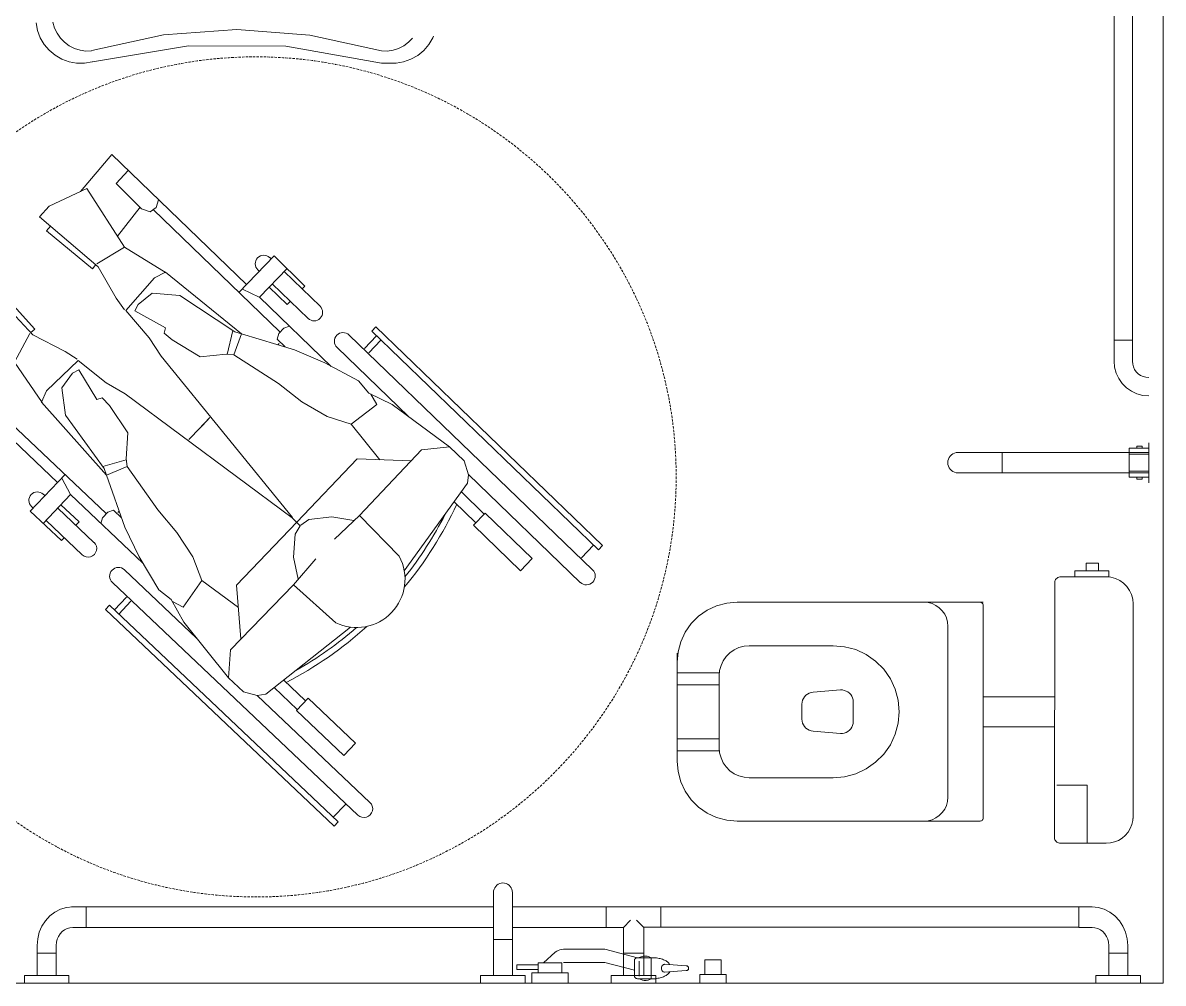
# Model space of a CAD drawing. Extents: x -234346 to 58427, y -132654 to -82394.
# Drawn here: x -63652 to -61752, y -110793 to -109192 of the extents above; entities that cross this region are included whole.
import ezdxf

# ---------------------------------------------------------------- set-up
doc = ezdxf.new("R2010")
doc.units = 0
doc.header["$LTSCALE"] = 8
doc.linetypes.add('TRATTEGGIATA', pattern=[0.75, 0.5, -0.25])
doc.layers.get('0').update_dxf_attribs({"color": 9, "lineweight": 5})
for name, color, linetype, lineweight in [('72_EGR_EQP_TAG', 9, 'Continuous', 5), ('LOADING', 9, 'Continuous', 5), ('SANIT', 9, 'Continuous', 5), ('Walls', 9, 'Continuous', 5)]:
    doc.layers.add(name, color=color, linetype=linetype, lineweight=lineweight)

# ---------------------------------------------------------------- blocks, each defined once
blk = doc.blocks.new('Wheelchair')
for p, q in [((9688.8, 4580.4), (9636.3, 4519)), ((9688.8, 4580.4), (9913.2, 4363.8)), ((9695.9, 4532.4), (9716, 4554.1)), ((9647.3, 4524.1), (9584.2, 4494.7)), ((9709.9, 4426.2), (9647.3, 4524.1)), ((9695.9, 4532.4), (9738.4, 4489.9)), ((9762.6, 4492.4), (9766.7, 4505.2)), ((9584.2, 4494.7), (9568.2, 4476.7)), ((9698.4, 4444.2), (9735.9, 4492.5)), ((9738.4, 4489.9), (9752.5, 4485)), ((9752.5, 4485), (9762.6, 4492.4)), ((9968.8, 4285), (9757.7, 4488.8)), ((9568.2, 4476.7), (9665.9, 4393.6)), ((9586.8, 4461), (9580.1, 4453.2)), ((9580.1, 4453.2), (9656.4, 4390)), ((9709.9, 4426.2), (9663.7, 4398.5)), ((9779.1, 4383.2), (9709.9, 4426.2)), ((9900.5, 4350.6), (9959.2, 4411.4)), ((9951.7, 4408.7), (9954.5, 4406)), ((9959.2, 4411.4), (10010.4, 4361.2)), ((9656.4, 4390), (9661.8, 4397.1)), ((9665.9, 4393.6), (9695.8, 4341.1)), ((9934.6, 4342.8), (9980.6, 4390.4)), ((9452.6, 4357.1), (9469.8, 4373.8)), ((9469.8, 4373.8), (9557.2, 4280)), ((9759.9, 4375.2), (9711.9, 4320.3)), ((9759.9, 4375.2), (9778.4, 4384.2)), ((9778.4, 4384.2), (9904.8, 4281.6)), ((9933.8, 4386.5), (9932, 4388.3)), ((9975.8, 4385.5), (10035.6, 4327.8)), ((9426, 4292.7), (9452.6, 4357.1)), ((9486.4, 4356), (9493.9, 4363)), ((9493.9, 4363), (9560.4, 4289.7)), ((9934.3, 4342.8), (9906.5, 4356.1)), ((9950.7, 4359.5), (9980.6, 4330.3)), ((10015.9, 4307.3), (9956.1, 4365)), ((10010.4, 4361.2), (10005.8, 4356.5)), ((9695.8, 4341.1), (9709.9, 4321.7)), ((9732.8, 4330.6), (9756, 4349.7)), ((9756, 4349.7), (9802, 4345.5)), ((9802, 4345.5), (9893.6, 4285.1)), ((9934.7, 4342.9), (10054.3, 4227.4)), ((9980.6, 4330.3), (9986.1, 4336)), ((9751.1, 4275.1), (9711.9, 4320.3)), ((9732.8, 4330.6), (9727.3, 4319.9)), ((9778.1, 4291.7), (9727.3, 4319.9)), ((9371.6, 4248.8), (9430.7, 4303.9)), ((9975.4, 4291.3), (9984.9, 4294.4)), ((9526.6, 4234.6), (9426, 4292.7)), ((9526.6, 4234.6), (9552.2, 4282)), ((9560.4, 4289.7), (9553.6, 4283.9)), ((9557.2, 4280), (9611, 4252.4)), ((9770.8, 4244.3), (9751.1, 4275.1)), ((9775.8, 4283), (9778.1, 4291.7)), ((9789, 4271.5), (9775.8, 4283)), ((9890.5, 4287.2), (9880.7, 4247.5)), ((9891.8, 4246.6), (9904.8, 4281.6)), ((9893.6, 4285.1), (9904.8, 4281.6)), ((9904.8, 4281.6), (9992.8, 4255.2)), ((9964, 4272.7), (9966.8, 4282.3)), ((9966.8, 4282.3), (9975.4, 4291.3)), ((10489.5, 3888.5), (10084.1, 4279.7)), ((10129.9, 4278.3), (10109.5, 4257.2)), ((10121.6, 4286.3), (10128.5, 4293.5)), ((10121.6, 4286.3), (10499.3, 3921.8)), ((10128.5, 4293.5), (10506.2, 3929)), ((9836.1, 4243.1), (9789, 4271.5)), ((9977.3, 4259.9), (9964, 4272.7)), ((9967.7, 4265.7), (9965.5, 4263.4)), ((10183.1, 4143.7), (10063.9, 4258.7)), ((10137.1, 4271.4), (10116.7, 4250.3)), ((9371.6, 4248.8), (9598.1, 4034.2)), ((9419.9, 4243.9), (9399.1, 4222.7)), ((9419.9, 4243.9), (9464.3, 4203.2)), ((9508.1, 4245.3), (9461.6, 4205.7)), ((9579.9, 4186.9), (9632.5, 4237.3)), ((9611, 4252.4), (9631.1, 4239.2)), ((9679.4, 4200.1), (9632.5, 4237.3)), ((9989.6, 3975.8), (9770.8, 4244.3)), ((9879.4, 4247.6), (9836.1, 4243.1)), ((9891.8, 4246.6), (9879.4, 4247.6)), ((9966.5, 4198.9), (9891.8, 4246.6)), ((9992.8, 4255.2), (10043.4, 4233.2)), ((9572.7, 4167.4), (9526.6, 4234.6)), ((9623.1, 4216), (9633.6, 4221.9)), ((9664, 4172.4), (9633.6, 4221.9)), ((10043.4, 4233.2), (10099.8, 4203.2)), ((9464.3, 4203.2), (9469.8, 4189.4)), ((9623.1, 4216), (9605.2, 4191.9)), ((9711.1, 4181.9), (9679.4, 4200.1)), ((10005.5, 4168.6), (9966.5, 4198.9)), ((10099.8, 4203.2), (10116.9, 4183)), ((9469.8, 4189.4), (9462.9, 4179)), ((9679.2, 3982.3), (9466.2, 4184.1)), ((9579.9, 4186.9), (9571.7, 4168)), ((9605.2, 4191.9), (9611.4, 4146.2)), ((9989.1, 3975.3), (9711.1, 4181.9)), ((10116.9, 4183), (10155.6, 4163.8)), ((10130.2, 4164), (10120, 4181.2)), ((9462.9, 4179), (9450.3, 4174.3)), ((9571.7, 4168), (9679.8, 4046.3)), ((9672.6, 4175.1), (9664, 4172.4)), ((9684.7, 4162.4), (9672.6, 4175.1)), ((9715.1, 4116.7), (9684.7, 4162.4)), ((10047.5, 4143.9), (10005.5, 4168.6)), ((10087.4, 4131), (10130.2, 4164)), ((10155.6, 4163.8), (10251.2, 4093.6)), ((9611.4, 4146.2), (9675.8, 4057.3)), ((9851.9, 4142.1), (9833.2, 4122.2)), ((10087.4, 4131), (10047.5, 4143.9)), ((9816.8, 4105.4), (9835.9, 4124.9)), ((9849, 4139.2), (9835.9, 4124.9)), ((10135, 4071.7), (10087.4, 4131)), ((9712.6, 4073.2), (9715.1, 4116.7)), ((10204.7, 4088.4), (10101.2, 3978.7)), ((10251.2, 4093.6), (10204.7, 4088.4)), ((10251.2, 4093.6), (10275.8, 4069.8)), ((9673.6, 4060.4), (9712.8, 4071.9)), ((9714.2, 4060.8), (9712.6, 4073.2)), ((10097.7, 4073.5), (9997.2, 3968.1)), ((10187.6, 4070.2), (10097.7, 4073.5)), ((10275.8, 4069.8), (10283, 4047)), ((9610.7, 4047.5), (9552.6, 3986.2)), ((9675.8, 4057.3), (9679.8, 4046.3)), ((9714.2, 4060.8), (9679.8, 4046.3)), ((9765.1, 3988.4), (9714.2, 4060.8)), ((10283, 4047), (10281.4, 4032.7)), ((10469.2, 3867.5), (10283.1, 4047.1)), ((9619.9, 4014.1), (9605.4, 4041.3)), ((9679.8, 4046.3), (9710.1, 3959.6)), ((10281.4, 4032.7), (10176, 3886.7)), ((9576.3, 4012.7), (9574.4, 4014.4)), ((9619.9, 4013.8), (9574.4, 3965.8)), ((9619.9, 4013.8), (9740.6, 3899.4)), ((10271, 4018.3), (10309.2, 3981.4)), ((9554.9, 3993.8), (9557.7, 3991.1)), ((9659, 3934.2), (9598.7, 3991.4)), ((9604, 3997), (9634.5, 3968.4)), ((10294.8, 3967.5), (10259.1, 4001.9)), ((9552.6, 3986.2), (9605, 3937.3)), ((9579.2, 3970.8), (9639.5, 3913.6)), ((9673.3, 3975.3), (9670.6, 3965.7)), ((9681.9, 3984.4), (9673.3, 3975.3)), ((9691.3, 3987.6), (9681.9, 3984.4)), ((9704.7, 3974.8), (9691.3, 3987.6)), ((9698.5, 3984.2), (9700.7, 3986.4)), ((9797.1, 3950.8), (9765.1, 3988.4)), ((9989.1, 3975.3), (9986.9, 3977.9)), ((10002.4, 3961.7), (9989.1, 3975.3)), ((10003.8, 3963), (10017, 3972.2)), ((10017, 3972.2), (10055.4, 3976.6)), ((10055.4, 3976.6), (10092.1, 3970.4)), ((10101.2, 3978.7), (10059.8, 3939.5)), ((10101.2, 3978.7), (10167.6, 3911)), ((10310.6, 3982.9), (10291.2, 3962.7)), ((10389.2, 3907.1), (10310.6, 3982.9)), ((9634.5, 3968.4), (9629, 3962.7)), ((9710.1, 3959.6), (9734.3, 3910)), ((9896.3, 3862.9), (9997.1, 3968)), ((10002.4, 3961.7), (9993.9, 3948)), ((9997.1, 3968.1), (9995.9, 3966.7)), ((10002.4, 3961.7), (10003.2, 3962.2)), ((10291.2, 3962.7), (10369.7, 3886.9)), ((9605, 3937.3), (9609.5, 3942)), ((9823.7, 3909.9), (9797.1, 3950.8)), ((9993.9, 3948), (9991.2, 3909.5)), ((10491.3, 3929.5), (10470.9, 3908.4)), ((10499.3, 3921.8), (10506.2, 3929)), ((9734.3, 3910), (9766.8, 3855.1)), ((9838.4, 3870.6), (9823.7, 3909.9)), ((9991.2, 3909.5), (9999, 3873.1)), ((9991.2, 3863.6), (10028.5, 3906.8)), ((10369.7, 3886.9), (10389.2, 3907.1)), ((9830, 3774.5), (9709.7, 3888.4)), ((9689.7, 3867.2), (10098.6, 3479.7)), ((9838.4, 3870.6), (9807.3, 3826.4)), ((9899.8, 3825.8), (9838.4, 3870.6)), ((9886.2, 3755.3), (9991.2, 3863.6)), ((9903.6, 3773.2), (9896.3, 3862.9)), ((9991.2, 3863.6), (10061.7, 3800.3)), ((9693.1, 3821.6), (9713.3, 3842.9)), ((9766.8, 3855.1), (9787.8, 3838.9)), ((9787.8, 3838.9), (9808.6, 3801)), ((9684.7, 3829.6), (9677.9, 3822.3)), ((9677.9, 3822.3), (10058.9, 3461.2)), ((9684.7, 3829.6), (10065.8, 3468.5)), ((9700.4, 3814.7), (9720.5, 3836)), ((9807.3, 3826.4), (9789.7, 3835.8)), ((9808.6, 3801), (9883.1, 3708.7)), ((9945.2, 3681.2), (10086.4, 3793)), ((9883.1, 3708.7), (9886.2, 3755.3)), ((9883.1, 3708.7), (9907.9, 3685.2)), ((10011, 3670.7), (9975, 3704.8)), ((9959.2, 3692.3), (9997.7, 3655.7)), ((9907.9, 3685.2), (9931, 3679)), ((10118.7, 3500.9), (9930.9, 3678.8)), ((9931, 3679), (9945.2, 3681.2)), ((9996.3, 3654.2), (10015.6, 3674.6)), ((10015.6, 3674.6), (10094.8, 3599.5)), ((10075.5, 3579.1), (9996.3, 3654.2)), ((10094.8, 3599.5), (10075.5, 3579.1)), ((10057.7, 3476.1), (10077.9, 3497.4)), ((10065.8, 3468.5), (10058.9, 3461.2))]:
    blk.add_line(p, q)
at = {"linetype": 'TRATTEGGIATA'}
blk.add_circle((9928.9, 4043.3), 700, dxfattribs=at)
for centre, radius, start, end in [((9941.8, 4398.5), 14.2, 46.0147, 226.0147), ((10025.7, 4317.5), 14.2, 226.0147, 46.0147), ((10074, 4269.2), 14.6, 46.0147, 226.0147), ((9564.6, 4004.1), 14.2, 46.5424, 226.5424), ((9694.4, 4260), 626.4, 320.2511, 335.2615), ((9694.4, 4260), 616.4, 321.5411, 333.0972), ((9649.3, 3923.9), 14.2, 226.5424, 46.5424), ((10097.1, 3872.9), 80.1, 316.0147, 28.3763), ((9699.7, 3877.8), 14.6, 46.5424, 226.5424), ((10479.4, 3878), 14.6, 226.0147, 46.0147), ((10096.6, 3872.4), 80.1, 244.1807, 316.5424), ((9692, 4257.4), 626.4, 297.2956, 312.306), ((9692, 4257.4), 616.4, 299.4599, 311.0159), ((10108.7, 3490.3), 14.6, 226.5424, 46.5424)]:
    blk.add_arc(centre, radius, start, end)
blk = doc.blocks.new('1stF')
at = {"layer": 'SANIT', "color": 9}
for p, q in [((-61803.5, -108878.8, 0.1), (-61803.5, -109721.2, 0.1)), ((-61834.1, -108904, 0.1), (-61834.1, -109721.2, 0.1)), ((-63630.1, -109192.4, 0.1), (-63627.7, -109205, 0.1)), ((-63602.2, -109191.4, 0.1), (-63599.4, -109200.9, 0.1)), ((-63599.4, -109200.9, 0.1), (-63595.1, -109209.7, 0.1)), ((-63627.7, -109205, 0.1), (-63623.1, -109217.1, 0.1)), ((-63623.1, -109217.1, 0.1), (-63616.6, -109228.2, 0.1)), ((-63595.1, -109209.7, 0.1), (-63589.5, -109217.7, 0.1)), ((-63589.5, -109217.7, 0.1), (-63582.6, -109224.7, 0.1)), ((-63417.8, -109212.2, 0.1), (-63537.2, -109238.3, 0.1)), ((-63295.9, -109203.6, 0.1), (-63417.8, -109212.2, 0.1)), ((-63174, -109212.6, 0.1), (-63295.9, -109203.6, 0.1)), ((-63054.7, -109239, 0.1), (-63174, -109212.6, 0.1)), ((-63002.7, -109217.8, 0.1), (-63009.5, -109224.7, 0.1)), ((-62975.8, -109228.4, 0.1), (-62969.1, -109217.2, 0.1)), ((-62969.1, -109217.2, 0.1), (-62968.1, -109214.4, 0.1)), ((-63616.6, -109228.2, 0.1), (-63608.3, -109238, 0.1)), ((-63608.3, -109238, 0.1), (-63598.4, -109246.2, 0.1)), ((-63582.6, -109224.7, 0.1), (-63574.8, -109230.5, 0.1)), ((-63574.8, -109230.5, 0.1), (-63566.1, -109234.9, 0.1)), ((-63566.1, -109234.9, 0.1), (-63556.8, -109237.9, 0.1)), ((-63556.8, -109237.9, 0.1), (-63547.2, -109239.2, 0.1)), ((-63547.2, -109239.2, 0.1), (-63537.5, -109239, 0.1)), ((-63537.2, -109238.3, 0.1), (-63537.2, -109238.3, 0.1)), ((-63376.3, -109230.7, 0.1), (-63536.1, -109257.2, 0.1)), ((-63214.2, -109231.4, 0.1), (-63376.3, -109230.7, 0.1)), ((-63054.6, -109259.4, 0.1), (-63214.2, -109231.4, 0.1)), ((-63045, -109239.2, 0.1), (-63054.7, -109239, 0.1)), ((-63035.4, -109237.9, 0.1), (-63045, -109239.2, 0.1)), ((-63026.1, -109234.9, 0.1), (-63035.4, -109237.9, 0.1)), ((-63017.4, -109230.5, 0.1), (-63026.1, -109234.9, 0.1)), ((-63009.5, -109224.7, 0.1), (-63017.4, -109230.5, 0.1)), ((-62994.2, -109246.5, 0.1), (-62984.2, -109238.2, 0.1)), ((-62984.2, -109238.2, 0.1), (-62975.8, -109228.4, 0.1)), ((-63598.4, -109246.2, 0.1), (-63587.2, -109252.6, 0.1)), ((-63587.2, -109252.6, 0.1), (-63575.2, -109257.1, 0.1)), ((-63575.2, -109257.1, 0.1), (-63562.5, -109259.4, 0.1)), ((-63562.5, -109259.4, 0.1), (-63549.6, -109259.5, 0.1)), ((-63549.6, -109259.5, 0.1), (-63536.9, -109257.4, 0.1)), ((-63043.4, -109259.4, 0.1), (-63054.6, -109259.4, 0.1)), ((-63043.4, -109259.4, 0.1), (-63030.4, -109259.4, 0.1)), ((-63030.4, -109259.4, 0.1), (-63017.7, -109257.2, 0.1)), ((-63017.7, -109257.2, 0.1), (-63005.5, -109252.9, 0.1)), ((-63005.5, -109252.9, 0.1), (-62994.2, -109246.5, 0.1)), ((-61803.5, -109721.2, 0.1), (-61834.1, -109721.2, 0.1)), ((-61834.1, -109721.2, 0.1), (-61834.1, -109756.3, 0.1)), ((-61803.5, -109721.2, 0.1), (-61803.5, -109756.3, 0.1)), ((-61834.1, -109756.3, 0.1), (-61833.2, -109766.3, 0.1)), ((-61833.2, -109766.3, 0.1), (-61830.6, -109776, 0.1)), ((-61803.5, -109756.3, 0.1), (-61803.1, -109761, 0.1)), ((-61803.1, -109761, 0.1), (-61801.8, -109765.5, 0.1)), ((-61801.8, -109765.5, 0.1), (-61799.9, -109769.8, 0.1)), ((-61799.9, -109769.8, 0.1), (-61797.2, -109773.6, 0.1)), ((-61830.6, -109776, 0.1), (-61826.4, -109785.1, 0.1)), ((-61826.4, -109785.1, 0.1), (-61820.6, -109793.3, 0.1)), ((-61797.2, -109773.6, 0.1), (-61793.8, -109777, 0.1)), ((-61793.8, -109777, 0.1), (-61790, -109779.7, 0.1)), ((-61790, -109779.7, 0.1), (-61785.7, -109781.7, 0.1)), ((-61785.7, -109781.7, 0.1), (-61781.2, -109782.9, 0.1)), ((-61781.2, -109782.9, 0.1), (-61776.5, -109783.3, 0.1)), ((-61820.6, -109793.3, 0.1), (-61813.5, -109800.4, 0.1)), ((-61813.5, -109800.4, 0.1), (-61805.3, -109806.2, 0.1)), ((-61805.3, -109806.2, 0.1), (-61796.2, -109810.4, 0.1)), ((-61796.2, -109810.4, 0.1), (-61786.5, -109813, 0.1)), ((-61786.5, -109813, 0.1), (-61776.5, -109813.9, 0.1)), ((-61809.3, -109908.2, 0.1), (-61809.3, -109900.9, 0.1)), ((-61809.3, -109900.9, 0.1), (-61776.5, -109900.9, 0.1)), ((-61796.3, -109900.9, 0.1), (-61796.3, -109897.9, 0.1)), ((-61796.3, -109897.9, 0.1), (-61787.5, -109897.9, 0.1)), ((-61787.5, -109900.9, 0.1), (-61796.3, -109900.9, 0.1)), ((-61787.5, -109897.9, 0.1), (-61787.5, -109900.9, 0.1)), ((-61776.5, -109891.9, 0.1), (-61776.5, -109958.6, 0.1)), ((-61776.5, -109900.9, 0.1), (-61776.5, -109908.2, 0.1)), ((-62110.9, -109922.3, 0.1), (-62111.1, -109925.2, 0.1)), ((-62111.1, -109925.2, 0.1), (-62110.9, -109928.2, 0.1)), ((-62110.1, -109919.4, 0.1), (-62110.9, -109922.3, 0.1)), ((-62108.9, -109916.7, 0.1), (-62110.1, -109919.4, 0.1)), ((-62107.2, -109914.3, 0.1), (-62108.9, -109916.7, 0.1)), ((-62105.1, -109912.2, 0.1), (-62107.2, -109914.3, 0.1)), ((-62102.6, -109910.5, 0.1), (-62105.1, -109912.2, 0.1)), ((-62099.9, -109909.3, 0.1), (-62102.6, -109910.5, 0.1)), ((-62097.1, -109908.5, 0.1), (-62099.9, -109909.3, 0.1)), ((-62094.1, -109908.2, 0.1), (-62097.1, -109908.5, 0.1)), ((-62020.5, -109908.2, 0.1), (-62094.1, -109908.2, 0.1)), ((-62020.5, -109942.2, 0.1), (-62020.5, -109908.2, 0.1)), ((-61776.5, -109908.2, 0.1), (-62020.5, -109908.2, 0.1)), ((-61809.3, -109942.2, 0.1), (-61809.3, -109908.2, 0.1)), ((-61776.5, -109908.2, 0.1), (-61809.3, -109908.2, 0.1)), ((-61809.3, -109911.2, 0.1), (-61776.5, -109911.2, 0.1)), ((-62110.9, -109928.2, 0.1), (-62110.1, -109931, 0.1)), ((-62110.1, -109931, 0.1), (-62108.9, -109933.7, 0.1)), ((-62108.9, -109933.7, 0.1), (-62107.2, -109936.2, 0.1)), ((-62107.2, -109936.2, 0.1), (-62105.1, -109938.3, 0.1)), ((-62105.1, -109938.3, 0.1), (-62102.6, -109939.9, 0.1)), ((-62102.6, -109939.9, 0.1), (-62099.9, -109941.2, 0.1)), ((-62099.9, -109941.2, 0.1), (-62097.1, -109942, 0.1)), ((-62097.1, -109942, 0.1), (-62094.1, -109942.2, 0.1)), ((-62020.5, -109942.2, 0.1), (-62094.1, -109942.2, 0.1)), ((-61776.5, -109942.2, 0.1), (-62020.5, -109942.2, 0.1)), ((-61809.3, -109939.2, 0.1), (-61776.5, -109939.2, 0.1)), ((-61776.5, -109942.2, 0.1), (-61809.3, -109942.2, 0.1)), ((-61809.3, -109942.2, 0.1), (-61809.3, -109949.6, 0.1)), ((-61776.5, -109949.6, 0.1), (-61776.5, -109942.2, 0.1)), ((-61809.3, -109949.6, 0.1), (-61776.5, -109949.6, 0.1)), ((-61787.5, -109949.6, 0.1), (-61796.3, -109949.6, 0.1)), ((-61796.3, -109949.6, 0.1), (-61796.3, -109952.6, 0.1)), ((-61796.3, -109952.6, 0.1), (-61787.5, -109952.6, 0.1)), ((-61787.5, -109952.6, 0.1), (-61787.5, -109949.6, 0.1)), ((-61880.8, -110092.4, 0.1), (-61860.3, -110092.4, 0.1)), ((-61880.8, -110105.5, 0.1), (-61880.8, -110092.4, 0.1)), ((-61860.3, -110092.4, 0.1), (-61860.3, -110105.5, 0.1)), ((-61899.3, -110105.5, 0.1), (-61842.8, -110105.5, 0.1)), ((-61899.3, -110115.5, 0.1), (-61899.3, -110105.5, 0.1)), ((-61860.3, -110105.5, 0.1), (-61880.8, -110105.5, 0.1)), ((-61842.8, -110105.5, 0.1), (-61842.8, -110115.5, 0.1)), ((-61933.1, -110126.2, 0.1), (-61933.5, -110548.8, 0.1)), ((-61933.1, -110124.5, 0.1), (-61932.8, -110122.9, 0.1)), ((-61933.1, -110126.1, 0.1), (-61933.1, -110124.5, 0.1)), ((-61932.8, -110122.9, 0.1), (-61932.3, -110121.4, 0.1)), ((-61932.3, -110121.4, 0.1), (-61931.5, -110119.9, 0.1)), ((-61931.5, -110119.9, 0.1), (-61930.5, -110118.6, 0.1)), ((-61930.5, -110118.6, 0.1), (-61929.2, -110117.5, 0.1)), ((-61929.2, -110117.5, 0.1), (-61927.9, -110116.6, 0.1)), ((-61927.9, -110116.6, 0.1), (-61926.4, -110116, 0.1)), ((-61926.4, -110116, 0.1), (-61924.8, -110115.6, 0.1)), ((-61924.8, -110115.6, 0.1), (-61923.1, -110115.5, 0.1)), ((-61923.1, -110115.5, 0.1), (-61842.8, -110115.5, 0.1)), ((-61842.8, -110115.5, 0.1), (-61899.3, -110115.5, 0.1)), ((-61847.3, -110115.5, 0.1), (-61839.5, -110116.1, 0.1)), ((-61839.5, -110116.1, 0.1), (-61831.9, -110118.2, 0.1)), ((-61831.9, -110118.2, 0.1), (-61824.8, -110121.5, 0.1)), ((-61824.8, -110121.5, 0.1), (-61818.4, -110126, 0.1)), ((-61818.4, -110126, 0.1), (-61812.9, -110131.5, 0.1)), ((-61812.9, -110131.5, 0.1), (-61808.4, -110138, 0.1)), ((-61808.4, -110138, 0.1), (-61805.1, -110145.1, 0.1)), ((-61805.1, -110145.1, 0.1), (-61803, -110152.6, 0.1)), ((-61803, -110152.6, 0.1), (-61802.3, -110160.5, 0.1)), ((-62526.3, -110181.1, 0.1), (-62512.1, -110171.1, 0.1)), ((-62512.1, -110171.1, 0.1), (-62496.3, -110163.7, 0.1)), ((-62496.3, -110163.7, 0.1), (-62479.4, -110159.2, 0.1)), ((-62479.4, -110159.2, 0.1), (-62462.1, -110157.7, 0.1)), ((-62462.1, -110157.7, 0.1), (-62141.1, -110157.7, 0.1)), ((-62151.1, -110157.7, 0.1), (-62144.1, -110158.3, 0.1)), ((-62144.1, -110158.3, 0.1), (-62137.4, -110160.1, 0.1)), ((-62058.1, -110157.7, 0.1), (-62141.1, -110157.7, 0.1)), ((-62137.4, -110160.1, 0.1), (-62131.1, -110163.1, 0.1)), ((-62131.1, -110163.1, 0.1), (-62125.4, -110167.1, 0.1)), ((-62125.4, -110167.1, 0.1), (-62120.4, -110172, 0.1)), ((-62120.4, -110172, 0.1), (-62116.4, -110177.7, 0.1)), ((-62099.6, -110157.7, 0.1), (-62052.1, -110157.7, 0.1)), ((-62058.1, -110157.7, 0.1), (-62057, -110157.8, 0.1)), ((-62057, -110157.8, 0.1), (-62056, -110158.1, 0.1)), ((-62056, -110158.1, 0.1), (-62055.1, -110158.5, 0.1)), ((-62055.1, -110158.5, 0.1), (-62054.2, -110159.1, 0.1)), ((-62054.2, -110159.1, 0.1), (-62053.5, -110159.8, 0.1)), ((-62053.5, -110159.8, 0.1), (-62052.9, -110160.7, 0.1)), ((-62052.9, -110160.7, 0.1), (-62052.4, -110161.6, 0.1)), ((-62052.4, -110161.6, 0.1), (-62052.2, -110162.7, 0.1)), ((-62052.2, -110162.7, 0.1), (-62052.1, -110163.7, 0.1)), ((-62052.1, -110163.7, 0.1), (-62052.1, -110516.7, 0.1)), ((-61802.3, -110160.5, 0.1), (-61802.3, -110514.5, 0.1)), ((-62538.7, -110193.4, 0.1), (-62526.3, -110181.1, 0.1)), ((-62116.4, -110177.7, 0.1), (-62113.5, -110184, 0.1)), ((-62113.5, -110184, 0.1), (-62111.7, -110190.8, 0.1)), ((-62111.7, -110190.8, 0.1), (-62111.1, -110197.7, 0.1)), ((-62556, -110223.5, 0.1), (-62548.7, -110207.7, 0.1)), ((-62548.7, -110207.7, 0.1), (-62538.7, -110193.4, 0.1)), ((-62111.1, -110197.7, 0.1), (-62111.1, -110482.7, 0.1)), ((-62560.5, -110240.3, 0.1), (-62556, -110223.5, 0.1)), ((-62562.1, -110257.7, 0.1), (-62560.5, -110240.3, 0.1)), ((-62562.1, -110422.7, 0.1), (-62562.1, -110242.7, 0.1)), ((-62485.4, -110255.2, 0.1), (-62480.4, -110248.1, 0.1)), ((-62480.4, -110248.1, 0.1), (-62474.2, -110241.9, 0.1)), ((-62474.2, -110241.9, 0.1), (-62467.1, -110236.9, 0.1)), ((-62467.1, -110236.9, 0.1), (-62459.2, -110233.2, 0.1)), ((-62459.2, -110233.2, 0.1), (-62450.7, -110231, 0.1)), ((-62450.7, -110231, 0.1), (-62442.1, -110230.2, 0.1)), ((-62302.1, -110230.2, 0.1), (-62442.1, -110230.2, 0.1)), ((-62302.1, -110230.2, 0.1), (-62283, -110231.9, 0.1)), ((-62283, -110231.9, 0.1), (-62264.4, -110236.8, 0.1)), ((-62264.4, -110236.8, 0.1), (-62247.1, -110244.9, 0.1)), ((-62247.1, -110244.9, 0.1), (-62231.4, -110255.9, 0.1)), ((-62491.3, -110271.5, 0.1), (-62489, -110263.1, 0.1)), ((-62489, -110263.1, 0.1), (-62485.4, -110255.2, 0.1)), ((-62231.4, -110255.9, 0.1), (-62217.8, -110269.5, 0.1)), ((-62562.1, -110275.2, 0.1), (-62492.1, -110275.2, 0.1)), ((-62492.1, -110280.2, 0.1), (-62491.3, -110271.5, 0.1)), ((-62492.1, -110405.2, 0.1), (-62492.1, -110275.2, 0.1)), ((-62217.8, -110269.5, 0.1), (-62206.8, -110285.2, 0.1)), ((-62206.8, -110285.2, 0.1), (-62198.7, -110302.6, 0.1)), ((-62562.1, -110295.2, 0.1), (-62492.1, -110295.2, 0.1)), ((-62290, -110303.9, 0.1), (-62335.7, -110307.7, 0.1)), ((-62290, -110303.9, 0.1), (-62286.8, -110304, 0.1)), ((-62286.8, -110304, 0.1), (-62283.6, -110304.6, 0.1)), ((-62283.6, -110304.6, 0.1), (-62280.6, -110305.7, 0.1)), ((-62198.7, -110302.6, 0.1), (-62193.7, -110321.1, 0.1)), ((-62354.1, -110327.6, 0.1), (-62353.8, -110324.3, 0.1)), ((-62353.8, -110324.3, 0.1), (-62353, -110321.1, 0.1)), ((-62353, -110321.1, 0.1), (-62351.7, -110318.1, 0.1)), ((-62351.7, -110318.1, 0.1), (-62349.8, -110315.3, 0.1)), ((-62349.8, -110315.3, 0.1), (-62347.6, -110312.9, 0.1)), ((-62347.6, -110312.9, 0.1), (-62345, -110310.9, 0.1)), ((-62345, -110310.9, 0.1), (-62342.1, -110309.3, 0.1)), ((-62342.1, -110309.3, 0.1), (-62339, -110308.2, 0.1)), ((-62339, -110308.2, 0.1), (-62335.7, -110307.7, 0.1)), ((-62280.6, -110305.7, 0.1), (-62277.7, -110307.3, 0.1)), ((-62277.7, -110307.3, 0.1), (-62275.2, -110309.3, 0.1)), ((-62275.2, -110309.3, 0.1), (-62273, -110311.7, 0.1)), ((-62273, -110311.7, 0.1), (-62271.2, -110314.4, 0.1)), ((-62271.2, -110314.4, 0.1), (-62269.9, -110317.3, 0.1)), ((-62269.9, -110317.3, 0.1), (-62269.1, -110320.5, 0.1)), ((-62269.1, -110320.5, 0.1), (-62268.8, -110323.7, 0.1)), ((-62268.8, -110356.7, 0.1), (-62268.8, -110323.7, 0.1)), ((-62193.7, -110321.1, 0.1), (-62192.1, -110340.2, 0.1)), ((-62052.1, -110315.2, 0.1), (-61933.3, -110315.2, 0.1)), ((-62354.1, -110352.8, 0.1), (-62354.1, -110327.6, 0.1)), ((-62192.1, -110340.2, 0.1), (-62193.7, -110359.3, 0.1)), ((-62353.8, -110356.1, 0.1), (-62354.1, -110352.8, 0.1)), ((-62353, -110359.3, 0.1), (-62353.8, -110356.1, 0.1)), ((-62351.7, -110362.3, 0.1), (-62353, -110359.3, 0.1)), ((-62349.8, -110365.1, 0.1), (-62351.7, -110362.3, 0.1)), ((-62269.1, -110359.9, 0.1), (-62269.9, -110363.1, 0.1)), ((-62268.8, -110356.7, 0.1), (-62269.1, -110359.9, 0.1)), ((-62193.7, -110359.3, 0.1), (-62198.7, -110377.8, 0.1)), ((-62347.6, -110367.5, 0.1), (-62349.8, -110365.1, 0.1)), ((-62345, -110369.5, 0.1), (-62347.6, -110367.5, 0.1)), ((-62342.1, -110371.1, 0.1), (-62345, -110369.5, 0.1)), ((-62339, -110372.2, 0.1), (-62342.1, -110371.1, 0.1)), ((-62335.7, -110372.7, 0.1), (-62339, -110372.2, 0.1)), ((-62290, -110376.5, 0.1), (-62335.7, -110372.7, 0.1)), ((-62286.8, -110376.4, 0.1), (-62290, -110376.5, 0.1)), ((-62283.6, -110375.8, 0.1), (-62286.8, -110376.4, 0.1)), ((-62280.6, -110374.7, 0.1), (-62283.6, -110375.8, 0.1)), ((-62277.7, -110373.1, 0.1), (-62280.6, -110374.7, 0.1)), ((-62275.2, -110371.1, 0.1), (-62277.7, -110373.1, 0.1)), ((-62273, -110368.7, 0.1), (-62275.2, -110371.1, 0.1)), ((-62271.2, -110366, 0.1), (-62273, -110368.7, 0.1)), ((-62269.9, -110363.1, 0.1), (-62271.2, -110366, 0.1)), ((-62198.7, -110377.8, 0.1), (-62206.8, -110395.2, 0.1)), ((-62052.1, -110365.2, 0.1), (-61933.4, -110365.2, 0.1)), ((-62562.1, -110385.2, 0.1), (-62492.1, -110385.2, 0.1)), ((-62491.3, -110408.9, 0.1), (-62492.1, -110400.2, 0.1)), ((-62206.8, -110395.2, 0.1), (-62217.8, -110410.9, 0.1)), ((-62562.1, -110405.2, 0.1), (-62492.1, -110405.2, 0.1)), ((-62489, -110417.3, 0.1), (-62491.3, -110408.9, 0.1)), ((-62485.4, -110425.2, 0.1), (-62489, -110417.3, 0.1)), ((-62217.8, -110410.9, 0.1), (-62231.4, -110424.5, 0.1)), ((-62560.5, -110440.1, 0.1), (-62562.1, -110422.7, 0.1)), ((-62480.4, -110432.3, 0.1), (-62485.4, -110425.2, 0.1)), ((-62474.2, -110438.5, 0.1), (-62480.4, -110432.3, 0.1)), ((-62247.1, -110435.5, 0.1), (-62264.4, -110443.6, 0.1)), ((-62231.4, -110424.5, 0.1), (-62247.1, -110435.5, 0.1)), ((-62556, -110456.9, 0.1), (-62560.5, -110440.1, 0.1)), ((-62548.7, -110472.7, 0.1), (-62556, -110456.9, 0.1)), ((-62467.1, -110443.5, 0.1), (-62474.2, -110438.5, 0.1)), ((-62459.2, -110447.2, 0.1), (-62467.1, -110443.5, 0.1)), ((-62450.7, -110449.4, 0.1), (-62459.2, -110447.2, 0.1)), ((-62442.1, -110450.2, 0.1), (-62450.7, -110449.4, 0.1)), ((-62302.1, -110450.2, 0.1), (-62442.1, -110450.2, 0.1)), ((-62283, -110448.5, 0.1), (-62302.1, -110450.2, 0.1)), ((-62264.4, -110443.6, 0.1), (-62283, -110448.5, 0.1)), ((-62538.7, -110487, 0.1), (-62548.7, -110472.7, 0.1)), ((-61878.8, -110462.4, 0.1), (-61929.3, -110462.4, 0.1)), ((-61878.8, -110559.4, 0.1), (-61878.8, -110462.4, 0.1)), ((-62526.3, -110499.3, 0.1), (-62538.7, -110487, 0.1)), ((-62111.7, -110489.6, 0.1), (-62113.5, -110496.4, 0.1)), ((-62111.1, -110482.7, 0.1), (-62111.7, -110489.6, 0.1)), ((-62512.1, -110509.3, 0.1), (-62526.3, -110499.3, 0.1)), ((-62496.3, -110516.7, 0.1), (-62512.1, -110509.3, 0.1)), ((-62125.4, -110513.3, 0.1), (-62131.1, -110517.3, 0.1)), ((-62120.4, -110508.4, 0.1), (-62125.4, -110513.3, 0.1)), ((-62116.4, -110502.7, 0.1), (-62120.4, -110508.4, 0.1)), ((-62113.5, -110496.4, 0.1), (-62116.4, -110502.7, 0.1)), ((-62479.4, -110521.2, 0.1), (-62496.3, -110516.7, 0.1)), ((-62462.1, -110522.7, 0.1), (-62479.4, -110521.2, 0.1)), ((-62058.1, -110522.7, 0.1), (-62462.1, -110522.7, 0.1)), ((-62144.1, -110522.1, 0.1), (-62151.1, -110522.7, 0.1)), ((-62137.4, -110520.3, 0.1), (-62144.1, -110522.1, 0.1)), ((-62131.1, -110517.3, 0.1), (-62137.4, -110520.3, 0.1)), ((-62099.6, -110522.7, 0.1), (-62058.1, -110522.7, 0.1)), ((-62057, -110522.6, 0.1), (-62058.1, -110522.7, 0.1)), ((-62056, -110522.3, 0.1), (-62057, -110522.6, 0.1)), ((-62055.1, -110521.9, 0.1), (-62056, -110522.3, 0.1)), ((-62054.2, -110521.3, 0.1), (-62055.1, -110521.9, 0.1)), ((-62053.5, -110520.6, 0.1), (-62054.2, -110521.3, 0.1)), ((-62052.9, -110519.7, 0.1), (-62053.5, -110520.6, 0.1)), ((-62052.4, -110518.8, 0.1), (-62052.9, -110519.7, 0.1)), ((-62052.2, -110517.7, 0.1), (-62052.4, -110518.8, 0.1)), ((-62052.1, -110516.7, 0.1), (-62052.2, -110517.7, 0.1)), ((-61804.5, -110528.4, 0.1), (-61807.3, -110534.9, 0.1)), ((-61802.9, -110521.5, 0.1), (-61804.5, -110528.4, 0.1)), ((-61802.3, -110514.5, 0.1), (-61802.9, -110521.5, 0.1)), ((-61802.3, -110514.5, 0.1), (-61802.3, -110518, 0.1)), ((-61933.5, -110550.4, 0.1), (-61933.5, -110548.7, 0.1)), ((-61933.2, -110552, 0.1), (-61933.5, -110550.4, 0.1)), ((-61932.7, -110553.5, 0.1), (-61933.2, -110552, 0.1)), ((-61820.9, -110550.9, 0.1), (-61826.9, -110554.6, 0.1)), ((-61815.5, -110546.3, 0.1), (-61820.9, -110550.9, 0.1)), ((-61810.9, -110540.9, 0.1), (-61815.5, -110546.3, 0.1)), ((-61807.3, -110534.9, 0.1), (-61810.9, -110540.9, 0.1)), ((-61931.9, -110555, 0.1), (-61932.7, -110553.5, 0.1)), ((-61930.9, -110556.3, 0.1), (-61931.9, -110555, 0.1)), ((-61929.7, -110557.4, 0.1), (-61930.9, -110556.3, 0.1)), ((-61928.3, -110558.3, 0.1), (-61929.7, -110557.4, 0.1)), ((-61926.8, -110558.9, 0.1), (-61928.3, -110558.3, 0.1)), ((-61925.2, -110559.3, 0.1), (-61926.8, -110558.9, 0.1)), ((-61923.6, -110559.4, 0.1), (-61925.2, -110559.3, 0.1)), ((-61923.6, -110559.4, 0.1), (-61847.3, -110559.4, 0.1)), ((-61886.9, -110559.4, 0.1), (-61890.3, -110559.4, 0.1)), ((-61840.3, -110558.9, 0.1), (-61847.3, -110559.4, 0.1)), ((-61833.5, -110557.3, 0.1), (-61840.3, -110558.9, 0.1)), ((-61826.9, -110554.6, 0.1), (-61833.5, -110557.3, 0.1)), ((-62860.2, -110627.7, 0.1), (-62862.5, -110629.3, 0.1)), ((-62857.7, -110626.6, 0.1), (-62860.2, -110627.7, 0.1)), ((-62855.1, -110625.9, 0.1), (-62857.7, -110626.6, 0.1)), ((-62852.3, -110625.6, 0.1), (-62855.1, -110625.9, 0.1)), ((-62849.6, -110625.9, 0.1), (-62852.3, -110625.6, 0.1)), ((-62846.9, -110626.6, 0.1), (-62849.6, -110625.9, 0.1)), ((-62844.5, -110627.7, 0.1), (-62846.9, -110626.6, 0.1)), ((-62842.2, -110629.3, 0.1), (-62844.5, -110627.7, 0.1)), ((-62867.9, -110638.7, 0.1), (-62868.1, -110641.4, 0.1)), ((-62868.1, -110641.4, 0.1), (-62868.1, -110779.6, 0.1)), ((-62867.2, -110636, 0.1), (-62867.9, -110638.7, 0.1)), ((-62866, -110633.5, 0.1), (-62867.2, -110636, 0.1)), ((-62864.4, -110631.3, 0.1), (-62866, -110633.5, 0.1)), ((-62862.5, -110629.3, 0.1), (-62864.4, -110631.3, 0.1)), ((-62840.3, -110631.3, 0.1), (-62842.2, -110629.3, 0.1)), ((-62838.7, -110633.5, 0.1), (-62840.3, -110631.3, 0.1)), ((-62837.5, -110636, 0.1), (-62838.7, -110633.5, 0.1)), ((-62836.8, -110638.7, 0.1), (-62837.5, -110636, 0.1)), ((-62836.6, -110641.4, 0.1), (-62836.8, -110638.7, 0.1)), ((-62836.6, -110778.6, 0.1), (-62836.6, -110641.4, 0.1)), ((-63579.2, -110666.6, 0.1), (-63568.9, -110665.6, 0.1)), ((-62868.1, -110665.6, 0.1), (-63571, -110665.6, 0.1)), ((-63546.6, -110665.6, 0.1), (-63568.9, -110665.6, 0.1)), ((-63546.6, -110665.6, 0.1), (-63546.6, -110699.6, 0.1)), ((-62571.7, -110665.6, 0.1), (-62836.6, -110665.6, 0.1)), ((-61893.1, -110665.6, 0.1), (-62808.7, -110665.6, 0.1)), ((-62680.4, -110699.6, 0.1), (-62680.4, -110665.6, 0.1)), ((-62589.1, -110699.4, 0.1), (-62589.1, -110665.6, 0.1)), ((-61893.1, -110665.6, 0.1), (-61870.9, -110665.6, 0.1)), ((-61893.1, -110665.6, 0.1), (-61893.1, -110699.6, 0.1)), ((-61860.5, -110666.6, 0.1), (-61870.9, -110665.6, 0.1)), ((-63614.4, -110688.5, 0.1), (-63607.1, -110680.6, 0.1)), ((-63607.1, -110680.6, 0.1), (-63598.6, -110674.2, 0.1)), ((-63598.6, -110674.2, 0.1), (-63589.2, -110669.5, 0.1)), ((-63589.2, -110669.5, 0.1), (-63579.2, -110666.6, 0.1)), ((-61850.5, -110669.5, 0.1), (-61860.5, -110666.6, 0.1)), ((-61841.2, -110674.2, 0.1), (-61850.5, -110669.5, 0.1)), ((-61832.7, -110680.6, 0.1), (-61841.2, -110674.2, 0.1)), ((-61825.4, -110688.5, 0.1), (-61832.7, -110680.6, 0.1)), ((-63624.7, -110707.7, 0.1), (-63620.3, -110697.6, 0.1)), ((-63620.3, -110697.6, 0.1), (-63614.4, -110688.5, 0.1)), ((-63586.8, -110706.6, 0.1), (-63582.8, -110703.6, 0.1)), ((-63582.8, -110703.6, 0.1), (-63578.4, -110701.4, 0.1)), ((-63578.4, -110701.4, 0.1), (-63573.7, -110700.1, 0.1)), ((-63573.7, -110700.1, 0.1), (-63568.9, -110699.6, 0.1)), ((-63546.6, -110699.6, 0.1), (-63568.9, -110699.6, 0.1)), ((-63546.6, -110699.6, 0.1), (-62868.1, -110699.6, 0.1)), ((-62836.6, -110699.6, 0.1), (-62651.7, -110699.6, 0.1)), ((-62651.7, -110699.6, 0.1), (-62639.7, -110687.6, 0.1)), ((-62651.7, -110699.6, 0.1), (-62651.7, -110779.6, 0.1)), ((-62617.7, -110699.6, 0.1), (-62629.7, -110687.6, 0.1)), ((-61893.1, -110699.4, 0.1), (-62617.7, -110699.4, 0.1)), ((-62617.7, -110779.6, 0.1), (-62617.7, -110699.6, 0.1)), ((-61893.1, -110699.6, 0.1), (-61870.9, -110699.6, 0.1)), ((-61866, -110700.1, 0.1), (-61870.9, -110699.6, 0.1)), ((-61861.3, -110701.4, 0.1), (-61866, -110700.1, 0.1)), ((-61856.9, -110703.6, 0.1), (-61861.3, -110701.4, 0.1)), ((-61853, -110706.6, 0.1), (-61856.9, -110703.6, 0.1)), ((-61819.4, -110697.6, 0.1), (-61825.4, -110688.5, 0.1)), ((-61815.1, -110707.7, 0.1), (-61819.4, -110697.6, 0.1)), ((-63628.3, -110729.6, 0.1), (-63627.4, -110718.5, 0.1)), ((-63627.4, -110718.5, 0.1), (-63624.7, -110707.7, 0.1)), ((-63596.3, -110724.4, 0.1), (-63595.1, -110719.3, 0.1)), ((-63595.1, -110719.3, 0.1), (-63593, -110714.6, 0.1)), ((-63593, -110714.6, 0.1), (-63590.2, -110710.3, 0.1)), ((-63590.2, -110710.3, 0.1), (-63586.8, -110706.6, 0.1)), ((-62868.1, -110719.6, 0.1), (-62836.6, -110719.6, 0.1)), ((-61849.5, -110710.3, 0.1), (-61853, -110706.6, 0.1)), ((-61846.7, -110714.6, 0.1), (-61849.5, -110710.3, 0.1)), ((-61844.7, -110719.4, 0.1), (-61846.7, -110714.6, 0.1)), ((-61843.4, -110724.4, 0.1), (-61844.7, -110719.4, 0.1)), ((-61812.4, -110718.5, 0.1), (-61815.1, -110707.7, 0.1)), ((-61811.5, -110729.6, 0.1), (-61812.4, -110718.5, 0.1)), ((-63628.3, -110729.6, 0.1), (-63628.3, -110778.6, 0.1)), ((-63596.7, -110729.6, 0.1), (-63596.3, -110724.4, 0.1)), ((-63596.7, -110778.6, 0.1), (-63596.7, -110729.6, 0.1)), ((-62765.1, -110741.1, 0.1), (-62784.6, -110758.9, 0.1)), ((-62765.1, -110741.1, 0.1), (-62762.7, -110739.3, 0.1)), ((-62762.7, -110739.3, 0.1), (-62760.2, -110737.9, 0.1)), ((-62760.2, -110737.9, 0.1), (-62757.4, -110736.8, 0.1)), ((-62757.4, -110736.8, 0.1), (-62754.6, -110736.2, 0.1)), ((-62754.6, -110736.2, 0.1), (-62751.6, -110735.9, 0.1)), ((-62682.3, -110735.9, 0.1), (-62751.6, -110735.9, 0.1)), ((-62628.4, -110750.1, 0.1), (-62682.3, -110735.9, 0.1)), ((-61843, -110729.6, 0.1), (-61843.4, -110724.4, 0.1)), ((-61843, -110778.6, 0.1), (-61843, -110729.6, 0.1)), ((-61811.5, -110729.6, 0.1), (-61811.5, -110778.6, 0.1)), ((-63628.3, -110742.6, 0.1), (-63596.7, -110742.6, 0.1)), ((-62793.8, -110758.9, 0.1), (-62754, -110758.9, 0.1)), ((-62793.8, -110775.2, 0.1), (-62793.8, -110758.9, 0.1)), ((-62754, -110758.9, 0.1), (-62754, -110775.2, 0.1)), ((-62682.3, -110757.9, 0.1), (-62751.6, -110757.9, 0.1)), ((-62633.4, -110770.8, 0.1), (-62682.3, -110757.9, 0.1)), ((-62651.7, -110742.6, 0.1), (-62617.7, -110742.6, 0.1)), ((-62633.4, -110755.1, 0.1), (-62633.3, -110754.3, 0.1)), ((-62633.4, -110780.1, 0.1), (-62633.4, -110755.1, 0.1)), ((-62633.3, -110754.3, 0.1), (-62633.1, -110753.4, 0.1)), ((-62633.1, -110753.4, 0.1), (-62632.8, -110752.6, 0.1)), ((-62632.8, -110752.6, 0.1), (-62632.3, -110751.9, 0.1)), ((-62632.3, -110751.9, 0.1), (-62631.6, -110751.3, 0.1)), ((-62631.6, -110751.3, 0.1), (-62630.9, -110750.8, 0.1)), ((-62630.9, -110750.8, 0.1), (-62630.1, -110750.4, 0.1)), ((-62630.1, -110750.4, 0.1), (-62629.3, -110750.2, 0.1)), ((-62629.3, -110750.2, 0.1), (-62628.4, -110750.1, 0.1)), ((-62628.4, -110750.1, 0.1), (-62598.9, -110750.1, 0.1)), ((-62625.4, -110781.1, 0.1), (-62625.4, -110756.1, 0.1)), ((-62625.3, -110750, 0.1), (-62622.1, -110748.6, 0.1)), ((-62622.1, -110748.6, 0.1), (-62618.8, -110747.8, 0.1)), ((-62618.8, -110747.8, 0.1), (-62615.3, -110747.5, 0.1)), ((-62615.3, -110747.5, 0.1), (-62611.8, -110747.8, 0.1)), ((-62611.8, -110747.8, 0.1), (-62608.5, -110748.7, 0.1)), ((-62608.5, -110748.7, 0.1), (-62605.3, -110750.1, 0.1)), ((-62605.3, -110785.1, 0.1), (-62605.3, -110750.1, 0.1)), ((-62598.9, -110750.1, 0.1), (-62596.6, -110750.5, 0.1)), ((-62596.6, -110750.5, 0.1), (-62594.4, -110750.8, 0.1)), ((-62594.4, -110750.8, 0.1), (-62592.3, -110751.3, 0.1)), ((-62592.3, -110751.3, 0.1), (-62590.4, -110751.7, 0.1)), ((-62590.4, -110751.7, 0.1), (-62588.5, -110752.3, 0.1)), ((-62588.5, -110752.3, 0.1), (-62586.7, -110752.8, 0.1)), ((-62586.7, -110752.8, 0.1), (-62585, -110753.5, 0.1)), ((-62585, -110753.5, 0.1), (-62583.4, -110754.1, 0.1)), ((-62584.7, -110761.4, 0.1), (-62583.9, -110761.2, 0.1)), ((-62583.9, -110761.2, 0.1), (-62583, -110761.1, 0.1)), ((-62583.4, -110754.1, 0.1), (-62581.9, -110754.8, 0.1)), ((-62546.9, -110763.7, 0.1), (-62583, -110761.1, 0.1)), ((-62581.9, -110754.8, 0.1), (-62580.6, -110755.6, 0.1)), ((-62580.6, -110755.6, 0.1), (-62579.3, -110756.4, 0.1)), ((-62579.3, -110756.4, 0.1), (-62578.1, -110757.2, 0.1)), ((-62578.1, -110757.2, 0.1), (-62577, -110758.1, 0.1)), ((-62577, -110758.1, 0.1), (-62576, -110759.1, 0.1)), ((-62576, -110759.1, 0.1), (-62575.1, -110760.1, 0.1)), ((-62575.1, -110760.1, 0.1), (-62574.3, -110761.1, 0.1)), ((-62515.7, -110778.2, 0.1), (-62515.7, -110753.8, 0.1)), ((-62515.7, -110753.8, 0.1), (-62489, -110753.8, 0.1)), ((-62489, -110753.8, 0.1), (-62489, -110778.2, 0.1)), ((-61811.5, -110742.6, 0.1), (-61843, -110742.6, 0.1)), ((-63575.4, -110779.6, 0.1), (-63649.6, -110779.6, 0.1)), ((-63649.6, -110779.6, 0.1), (-63649.6, -110792.6, 0.1)), ((-63575.4, -110792.6, 0.1), (-63575.4, -110779.6, 0.1)), ((-62815.2, -110779.6, 0.1), (-62889.5, -110779.6, 0.1)), ((-62889.5, -110779.6, 0.1), (-62889.5, -110792.6, 0.1)), ((-62829.2, -110761.9, 0.1), (-62793.8, -110761.9, 0.1)), ((-62829.2, -110769.9, 0.1), (-62829.2, -110761.9, 0.1)), ((-62793.8, -110769.9, 0.1), (-62829.2, -110769.9, 0.1)), ((-62815.2, -110792.6, 0.1), (-62815.2, -110779.6, 0.1)), ((-62803.9, -110775.2, 0.1), (-62743.9, -110775.2, 0.1)), ((-62803.9, -110792.6, 0.1), (-62803.9, -110775.2, 0.1)), ((-62793.8, -110761.9, 0.1), (-62793.8, -110769.9, 0.1)), ((-62754, -110775.2, 0.1), (-62793.8, -110775.2, 0.1)), ((-62743.9, -110775.2, 0.1), (-62743.9, -110792.6, 0.1)), ((-62671.9, -110779.6, 0.1), (-62671.9, -110792.6, 0.1)), ((-62597.6, -110779.6, 0.1), (-62671.9, -110779.6, 0.1)), ((-62633.3, -110781, 0.1), (-62633.4, -110780.1, 0.1)), ((-62597.6, -110792.6, 0.1), (-62597.6, -110779.6, 0.1)), ((-62588, -110766.1, 0.1), (-62587.9, -110765.3, 0.1)), ((-62588, -110769.1, 0.1), (-62588, -110766.1, 0.1)), ((-62587.9, -110770, 0.1), (-62588, -110769.1, 0.1)), ((-62587.9, -110765.3, 0.1), (-62587.7, -110764.4, 0.1)), ((-62587.7, -110770.8, 0.1), (-62587.9, -110770, 0.1)), ((-62587.7, -110764.4, 0.1), (-62587.3, -110763.6, 0.1)), ((-62587.3, -110771.6, 0.1), (-62587.7, -110770.8, 0.1)), ((-62587.3, -110763.6, 0.1), (-62586.8, -110762.9, 0.1)), ((-62586.8, -110772.3, 0.1), (-62587.3, -110771.6, 0.1)), ((-62586.8, -110762.9, 0.1), (-62586.2, -110762.3, 0.1)), ((-62586.2, -110773, 0.1), (-62586.8, -110772.3, 0.1)), ((-62586.2, -110762.3, 0.1), (-62585.5, -110761.8, 0.1)), ((-62585.5, -110773.5, 0.1), (-62586.2, -110773, 0.1)), ((-62585.5, -110761.8, 0.1), (-62584.7, -110761.4, 0.1)), ((-62584.7, -110773.8, 0.1), (-62585.5, -110773.5, 0.1)), ((-62583.9, -110774, 0.1), (-62584.7, -110773.8, 0.1)), ((-62583, -110774.1, 0.1), (-62583.9, -110774, 0.1)), ((-62546.9, -110771.6, 0.1), (-62583, -110774.1, 0.1)), ((-62581.9, -110780.4, 0.1), (-62580.6, -110779.6, 0.1)), ((-62580.6, -110779.6, 0.1), (-62579.3, -110778.8, 0.1)), ((-62579.3, -110778.8, 0.1), (-62578.1, -110778, 0.1)), ((-62578.1, -110778, 0.1), (-62577, -110777.1, 0.1)), ((-62577, -110777.1, 0.1), (-62576, -110776.1, 0.1)), ((-62576, -110776.1, 0.1), (-62575.1, -110775.2, 0.1)), ((-62575.1, -110775.2, 0.1), (-62574.3, -110774.1, 0.1)), ((-62546.9, -110763.7, 0.1), (-62546.2, -110763.7, 0.1)), ((-62546.2, -110771.5, 0.1), (-62546.9, -110771.6, 0.1)), ((-62546.2, -110763.7, 0.1), (-62545.5, -110763.9, 0.1)), ((-62545.5, -110771.3, 0.1), (-62546.2, -110771.5, 0.1)), ((-62545.5, -110763.9, 0.1), (-62544.9, -110764.2, 0.1)), ((-62544.9, -110771, 0.1), (-62545.5, -110771.3, 0.1)), ((-62544.9, -110764.2, 0.1), (-62544.3, -110764.6, 0.1)), ((-62544.3, -110770.6, 0.1), (-62544.9, -110771, 0.1)), ((-62544.3, -110764.6, 0.1), (-62543.8, -110765.1, 0.1)), ((-62543.8, -110770.2, 0.1), (-62544.3, -110770.6, 0.1)), ((-62543.8, -110765.1, 0.1), (-62543.4, -110765.6, 0.1)), ((-62543.4, -110769.6, 0.1), (-62543.8, -110770.2, 0.1)), ((-62543.4, -110765.6, 0.1), (-62543.2, -110766.3, 0.1)), ((-62543.2, -110769, 0.1), (-62543.4, -110769.6, 0.1)), ((-62543.2, -110766.3, 0.1), (-62543, -110766.9, 0.1)), ((-62543, -110768.3, 0.1), (-62543.2, -110769, 0.1)), ((-62543, -110766.9, 0.1), (-62542.9, -110767.6, 0.1)), ((-62542.9, -110767.6, 0.1), (-62543, -110768.3, 0.1)), ((-62524.3, -110778.2, 0.1), (-62480.3, -110778.2, 0.1)), ((-62524.3, -110792.6, 0.1), (-62524.3, -110778.2, 0.1)), ((-62489, -110778.2, 0.1), (-62515.7, -110778.2, 0.1)), ((-62480.3, -110778.2, 0.1), (-62480.3, -110792.6, 0.1)), ((-61864.4, -110779.6, 0.1), (-61790.1, -110779.6, 0.1)), ((-61864.4, -110792.6, 0.1), (-61864.4, -110779.6, 0.1)), ((-61790.1, -110779.6, 0.1), (-61790.1, -110792.6, 0.1)), ((-63649.6, -110792.6, 0.1), (-63575.4, -110792.6, 0.1)), ((-62889.5, -110792.6, 0.1), (-62815.2, -110792.6, 0.1)), ((-62743.9, -110792.6, 0.1), (-62803.9, -110792.6, 0.1)), ((-62671.9, -110792.6, 0.1), (-62597.6, -110792.6, 0.1)), ((-62633.1, -110781.8, 0.1), (-62633.3, -110781, 0.1)), ((-62632.8, -110782.6, 0.1), (-62633.1, -110781.8, 0.1)), ((-62632.3, -110783.3, 0.1), (-62632.8, -110782.6, 0.1)), ((-62631.6, -110783.9, 0.1), (-62632.3, -110783.3, 0.1)), ((-62630.9, -110784.4, 0.1), (-62631.6, -110783.9, 0.1)), ((-62630.1, -110784.8, 0.1), (-62630.9, -110784.4, 0.1)), ((-62629.3, -110785, 0.1), (-62630.1, -110784.8, 0.1)), ((-62628.4, -110785.1, 0.1), (-62629.3, -110785, 0.1)), ((-62598.9, -110785.1, 0.1), (-62628.4, -110785.1, 0.1)), ((-62622.8, -110786.7, 0.1), (-62625.6, -110785.3, 0.1)), ((-62619.9, -110787.6, 0.1), (-62622.8, -110786.7, 0.1)), ((-62616.8, -110788.1, 0.1), (-62619.9, -110787.6, 0.1)), ((-62613.7, -110788.1, 0.1), (-62616.8, -110788.1, 0.1)), ((-62610.6, -110787.6, 0.1), (-62613.7, -110788.1, 0.1)), ((-62607.7, -110786.6, 0.1), (-62610.6, -110787.6, 0.1)), ((-62604.9, -110785.1, 0.1), (-62607.7, -110786.6, 0.1)), ((-62598.9, -110785.1, 0.1), (-62596.6, -110784.8, 0.1)), ((-62596.6, -110784.8, 0.1), (-62594.4, -110784.4, 0.1)), ((-62594.4, -110784.4, 0.1), (-62592.3, -110784, 0.1)), ((-62592.3, -110784, 0.1), (-62590.4, -110783.5, 0.1)), ((-62590.4, -110783.5, 0.1), (-62588.5, -110783, 0.1)), ((-62588.5, -110783, 0.1), (-62586.7, -110782.4, 0.1)), ((-62586.7, -110782.4, 0.1), (-62585, -110781.8, 0.1)), ((-62585, -110781.8, 0.1), (-62583.4, -110781.1, 0.1)), ((-62583.4, -110781.1, 0.1), (-62581.9, -110780.4, 0.1)), ((-62480.3, -110792.6, 0.1), (-62524.3, -110792.6, 0.1)), ((-61790.1, -110792.6, 0.1), (-61864.4, -110792.6, 0.1))]:
    blk.add_line(p, q, dxfattribs=at)
at = {"layer": 'Walls', "color": 9}
for q in [(-61752.3, -108692.6, 0.1), (-63952.3, -110792.6, 0.1)]:
    blk.add_line((-61752.3, -110792.6, 0.1), q, dxfattribs=at)
at = {"layer": 'LOADING', "color": 9}
blk.add_blockref('Wheelchair', (-73192.6, -113992.2, 0), dxfattribs=at)
blk.add_blockref('Wheelchair', (-73192.6, -113992.2, 0), dxfattribs=at)

msp = doc.modelspace()

# ---------------------------------------------------------------- block references
at = {"layer": '72_EGR_EQP_TAG'}
msp.add_blockref('1stF', (0, 0), dxfattribs=at)

doc.saveas('drawing.dxf')
